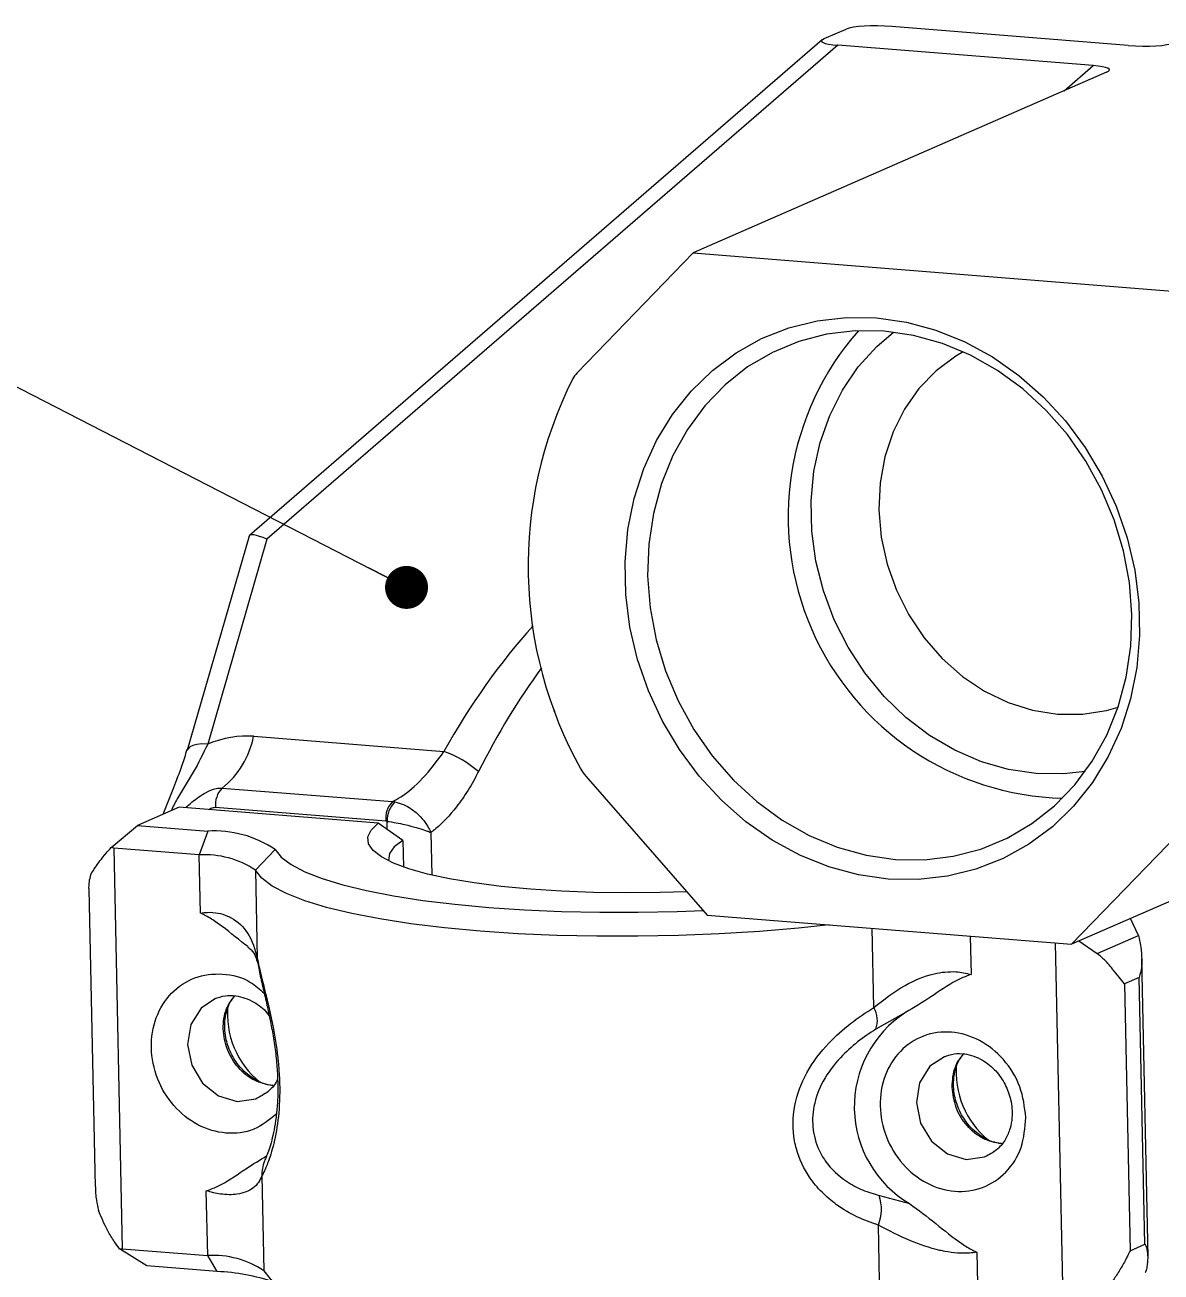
# Model space of a CAD drawing. Header units: millimetres. Extents: x 0 to 279, y 0 to 216.
# Drawn here: x 52.83 to 79.71, y 131.76 to 161.25 of the extents above; entities that cross this region are included whole.
import ezdxf

# ---------------------------------------------------------------- set-up
doc = ezdxf.new("R2010")
doc.units = ezdxf.units.MM
doc.layers.add('TITLE_BLOCK_BORDER', color=7, linetype='Continuous')
doc.dimstyles.new('SLDDIMSTYLE0', dxfattribs={"dimtxt": 0.18, "dimasz": 1.016, "dimexe": 0, "dimexo": 0.0625, "dimgap": 0, "dimtad": 0, "dimtih": 1, "dimtoh": 1, "dimdec": 0, "dimrnd": 1e-09, "dimzin": 0, "dimdsep": 46, "dimtxsty": 'Standard', "dimblk1": 'DOT', "dimblk2": 'DOT', "dimsah": 1, "dimcen": 0.09, "dimadec": 0, "dimazin": 0, "dimtfac": 1.016, "dimtdec": 0, "dimtofl": 0, "dimtmove": 0, "dimatfit": 3, "dimldrblk": 'DOT', "dimfxl": 1, "dimfrac": 2, "dimtolj": 1, "dimtzin": 0, "dimarcsym": 0})

# ---------------------------------------------------------------- blocks, each defined once
blk = doc.blocks.new('_DOT')
at = {"color": 0, "linetype": 'ByBlock', "lineweight": -2}
blk.add_line((-0.5, 0), (-1, 0), dxfattribs=at)
at = {"color": 0, "linetype": 'ByBlock', "const_width": 0.5}
blk.add_lwpolyline([(-0.25, 0, 1), (0.25, 0, 1)], format="xyb", close=True, dxfattribs=at)

msp = doc.modelspace()

# ---------------------------------------------------------------- linework, layer by layer
at = {"color": 7, "linetype": 'Continuous', "lineweight": 25}
for p, q in [((71.741, 160.93), (72.256, 161.154)), ((78.932, 160.771), (73.341, 161.217)), ((71.692, 160.901), (58.146, 149.184)), ((72.06, 160.774), (58.554, 149.091)), ((78.1, 160.292), (72.06, 160.774)), ((78.419, 160.136), (68.64, 155.864)), ((68.64, 155.864), (65.896, 153.026)), ((68.64, 155.864), (87.888, 154.329)), ((58.134, 149.165), (56.674, 144.104)), ((58.554, 149.091), (57.156, 144.246)), ((65.355, 145.022), (65.354, 145.072)), ((65.372, 145.021), (65.355, 145.022)), ((58.244, 144.433), (62.745, 144.074)), ((56.677, 144.114), (56.674, 144.104)), ((66.098, 143.491), (68.971, 140.204)), ((57.5, 143.21), (61.528, 142.888)), ((56.483, 142.754), (55.497, 142.323)), ((61.187, 142.378), (56.483, 142.754)), ((61.371, 142.425), (57.343, 142.747)), ((61.528, 142.888), (61.584, 142.881)), ((54.872, 141.802), (55.497, 142.323)), ((55.497, 142.323), (57.157, 142.191)), ((57.157, 142.191), (56.956, 141.628)), ((61.776, 141.971), (61.187, 142.378)), ((61.4, 142.422), (61.371, 142.425)), ((77.59, 139.517), (80.397, 142.42)), ((61.776, 141.971), (61.79, 141.342)), ((54.937, 141.79), (54.873, 141.802)), ((56.956, 141.628), (54.937, 141.79)), ((54.937, 141.79), (55.137, 132.315)), ((56.985, 140.253), (56.956, 141.628)), ((58.753, 141.758), (58.286, 141.268)), ((58.286, 141.268), (58.33, 139.182)), ((81.814, 141.362), (77.59, 139.517)), ((54.349, 140.817), (54.498, 133.777)), ((68.971, 140.204), (77.59, 139.517)), ((79.171, 139.721), (78.987, 140.127)), ((77.764, 139.593), (78.196, 139.295)), ((78.196, 139.295), (79.171, 139.721)), ((79.398, 132.127), (79.249, 139.167)), ((79.192, 138.729), (78.84, 138.576)), ((79.326, 132.421), (79.192, 138.729)), ((78.84, 138.576), (78.974, 132.267)), ((73.664, 137.9), (72.959, 137.508)), ((58.295, 135.861), (58.338, 135.889)), ((75.532, 134.486), (75.575, 134.514)), ((58.439, 134.036), (58.486, 131.794)), ((57.157, 132.154), (57.124, 133.686)), ((73.043, 133.572), (73.759, 133.382)), ((73.067, 130.631), (73.02, 132.873)), ((78.974, 132.267), (79.326, 132.421)), ((55.073, 132.316), (55.137, 132.315)), ((55.718, 131.909), (55.073, 132.316)), ((55.137, 132.315), (57.157, 132.154)), ((57.378, 131.777), (57.157, 132.154)), ((75.35, 132.232), (75.383, 130.7)), ((57.378, 131.777), (55.718, 131.909))]:
    msp.add_line(p, q, dxfattribs=at)
at = {"color": 8, "linetype": 'Continuous', "lineweight": 25}
for p, q in [((77.411, 159.696), (78.1, 160.292)), ((61.404, 142.228), (61.4, 142.422)), ((62.434, 142.157), (62.455, 141.152)), ((72.911, 138.019), (72.871, 139.893)), ((75.192, 139.708), (75.211, 138.8)), ((77.402, 130.539), (77.211, 139.547))]:
    msp.add_line(p, q, dxfattribs=at)
at = {"color": 7, "linetype": 'Continuous', "lineweight": 25, "flags": 128}
for points in [[(73.255, 141.055), (72.548, 141.156), (71.848, 141.345), (71.165, 141.621), (70.509, 141.978), (69.888, 142.413), (69.31, 142.919), (68.784, 143.49), (68.316, 144.117), (67.914, 144.793), (67.582, 145.508), (67.324, 146.252), (67.145, 147.016), (67.047, 147.789), (67.03, 148.561), (67.096, 149.321), (67.244, 150.059), (67.47, 150.765), (67.773, 151.429), (68.149, 152.043), (68.591, 152.597), (69.095, 153.086), (69.653, 153.501), (70.258, 153.838), (70.901, 154.092), (71.575, 154.259), (72.269, 154.338), (72.974, 154.326), (73.682, 154.225), (74.382, 154.035), (75.065, 153.76), (75.721, 153.403), (76.342, 152.968), (76.92, 152.462), (77.446, 151.891), (77.913, 151.264), (78.316, 150.588), (78.648, 149.873), (78.906, 149.129), (79.085, 148.365), (79.183, 147.592), (79.2, 146.82), (79.134, 146.06), (78.986, 145.322), (78.76, 144.616), (78.457, 143.952), (78.081, 143.338), (77.639, 142.784), (77.135, 142.295), (76.577, 141.88), (75.972, 141.543), (75.329, 141.289), (74.655, 141.122), (73.961, 141.043), (73.255, 141.055)], [(67.563, 148.224), (67.621, 147.468), (67.761, 146.717), (67.982, 145.98), (68.281, 145.27), (68.652, 144.596), (69.091, 143.969), (69.592, 143.396), (70.146, 142.888), (70.746, 142.451), (71.383, 142.091), (72.049, 141.814), (72.732, 141.624), (73.423, 141.523), (74.113, 141.513), (74.79, 141.595), (75.446, 141.767), (76.07, 142.026), (76.653, 142.369), (77.188, 142.79), (77.666, 143.285), (78.08, 143.844), (78.424, 144.461), (78.693, 145.126), (78.884, 145.829), (78.993, 146.561), (79.019, 147.31), (78.961, 148.066), (78.821, 148.818), (78.6, 149.554), (78.301, 150.265), (77.93, 150.939), (77.491, 151.566), (76.99, 152.138), (76.436, 152.647), (75.836, 153.084), (75.198, 153.444), (74.533, 153.721), (73.85, 153.911), (73.159, 154.012), (72.469, 154.021), (71.792, 153.94), (71.136, 153.768), (70.512, 153.509), (69.928, 153.166), (69.394, 152.744), (68.916, 152.25), (68.502, 151.691), (68.158, 151.074), (67.889, 150.409), (67.698, 149.705), (67.589, 148.974), (67.563, 148.224)], [(77.914, 143.602), (77.407, 143.544), (76.755, 143.551), (76.101, 143.648), (75.456, 143.833), (74.83, 144.103), (74.232, 144.454), (73.671, 144.88), (73.158, 145.374), (72.699, 145.93), (72.303, 146.537), (71.975, 147.187), (71.72, 147.869), (71.543, 148.572), (71.446, 149.286), (71.43, 149.999), (71.497, 150.7), (71.645, 151.377), (71.872, 152.021), (72.174, 152.621), (72.546, 153.167), (72.983, 153.651), (73.376, 153.99)], [(75.022, 153.526), (74.85, 153.424), (74.386, 153.077), (73.979, 152.656), (73.637, 152.17), (73.367, 151.629), (73.173, 151.043), (73.062, 150.426), (73.033, 149.788), (73.089, 149.144), (73.227, 148.506), (73.446, 147.888), (73.74, 147.302), (74.104, 146.759), (74.53, 146.272), (75.01, 145.849), (75.534, 145.5), (76.091, 145.232), (76.669, 145.049), (77.258, 144.957), (77.845, 144.956), (78.418, 145.046), (78.693, 145.125)], [(68.489, 140.756), (67.857, 140.737), (67.066, 140.729), (66.284, 140.74), (65.523, 140.77), (64.792, 140.818), (64.101, 140.883), (63.46, 140.965), (62.877, 141.063), (62.359, 141.175), (61.914, 141.3), (61.548, 141.436), (61.264, 141.582), (61.068, 141.734), (60.961, 141.893), (60.946, 142.054), (61.021, 142.217), (61.187, 142.378)], [(61.776, 141.971), (61.571, 141.816), (61.456, 141.658), (61.433, 141.5), (61.436, 141.488)], [(58.753, 141.758), (58.897, 141.575), (59.132, 141.399), (59.454, 141.23), (59.862, 141.07), (60.351, 140.921), (60.915, 140.784), (61.55, 140.661), (62.248, 140.554), (63.003, 140.462), (63.806, 140.387), (64.651, 140.33), (65.528, 140.292), (66.428, 140.272), (67.342, 140.272), (68.261, 140.29), (68.877, 140.313)], [(71.86, 139.974), (71.128, 139.897), (70.205, 139.82), (69.256, 139.762), (68.294, 139.723), (67.327, 139.703), (66.364, 139.704), (65.417, 139.725), (64.494, 139.765), (63.605, 139.825), (62.759, 139.904), (61.965, 140), (61.23, 140.114), (60.562, 140.243), (59.968, 140.387), (59.453, 140.544), (59.024, 140.712), (58.684, 140.89), (58.437, 141.076), (58.286, 141.268)], [(58.486, 131.794), (58.638, 131.602), (58.885, 131.416), (59.225, 131.238), (59.654, 131.069), (60.168, 130.913), (60.762, 130.769), (61.43, 130.64), (62.165, 130.526), (62.96, 130.43), (63.806, 130.351), (64.695, 130.291), (65.618, 130.251), (66.565, 130.23), (67.527, 130.229), (68.494, 130.248), (69.457, 130.287), (70.405, 130.346), (71.329, 130.423), (72.22, 130.518), (73.067, 130.631)]]:
    msp.add_lwpolyline(points, dxfattribs=at)
at = {"color": 8, "linetype": 'Continuous', "lineweight": 25, "flags": 128}
for points in [[(57.156, 144.246), (57.021, 144.251), (56.903, 144.241), (56.805, 144.217), (56.732, 144.18), (56.686, 144.132), (56.677, 144.114)], [(58.33, 139.182), (58.334, 139.101), (58.34, 139.065)], [(57.345, 138.232), (56.999, 138.004), (56.759, 137.617), (56.682, 137.145), (56.779, 136.659), (57.037, 136.232), (57.415, 135.931), (57.857, 135.8), (58.295, 135.861), (58.295, 135.861)], [(74.582, 136.857), (74.237, 136.629), (73.996, 136.242), (73.919, 135.77), (74.016, 135.284), (74.274, 134.857), (74.653, 134.556), (75.094, 134.426), (75.532, 134.486), (75.532, 134.486)]]:
    msp.add_lwpolyline(points, dxfattribs=at)
at = {"color": 7, "linetype": 'Continuous', "lineweight": 25}
for centre, radius, start, end in [((77.544, 149.625), 6.657, 138.6287, 268.5689), ((74.576, 148.451), 9.84, 153.2738, 209.1517), ((66.382, 152.558), 0.675, 136.0778, 151.8271), ((56.201, 144.837), 2.082, 308.5929, 348.8057), ((61.821, 141.545), 2.693, 49.7024, 69.9239), ((66.773, 144.08), 0.896, 208.0958, 221.1224), ((57.908, 142.813), 0.569, 135.8716, 186.7325), ((61.936, 142.492), 0.569, 135.8716, 186.7325), ((62.017, 142.44), 0.617, 134.4882, 181.7174), ((57.314, 139.611), 2.584, 56.1658, 93.4863), ((57.087, 139.479), 2.153, 56.1658, 93.4863), ((59.713, 137.875), 2.092, 174.4948, 230.8406), ((72.417, 137.714), 0.58, 339.1449, 31.6795), ((75.104, 135.671), 2.654, 122.8677, 239.5578), ((76.95, 136.5), 2.092, 174.4948, 230.8406), ((72.05, 133.255), 1.042, 338.5072, 17.7583), ((57.287, 130.005), 2.153, 56.1658, 93.4863), ((57.197, 127.119), 4.661, 70.889, 87.7784)]:
    msp.add_arc(centre, radius, start, end, dxfattribs=at)
at = {"color": 8, "linetype": 'Continuous', "lineweight": 25}
msp.add_arc((59.2, 134.085), 0.762, 156.8136, 183.6597, dxfattribs=at)
at = {"color": 7, "linetype": 'Continuous', "lineweight": 25}
for centre, major_axis, ratio, start_param, end_param in [((73.191, 161.038), (1.003, -0.053), 0.187801, 1.430715, 2.783405), ((72.953, 160.934), (1.277, 0.061), 0.129351, 2.814402, 3.932105), ((79.081, 160.95), (1.003, -0.053), 0.187801, 4.572308, 5.924998), ((77.208, 160.132), (1.277, 0.061), 0.129351, 5.955994, 7.073697), ((58.84, 148.727), (0.701, -0.449), 0.214583, 2.124153, 3.241856), ((57.33, 141.268), (1.654, 2.943), 0.7141, 0.318457, 0.73219)]:
    msp.add_ellipse(centre, major_axis=major_axis, ratio=ratio, start_param=start_param, end_param=end_param, dxfattribs=at)
at = {"color": 8, "linetype": 'Continuous', "lineweight": 25}
for centre, major_axis, ratio, start_param, end_param in [((67.592, 139.673), (4.096, 10.061), 0.578521, 1.008247, 1.362348), ((67.879, 139.309), (3.361, 10.021), 0.533857, 1.024362, 1.313081)]:
    msp.add_ellipse(centre, major_axis=major_axis, ratio=ratio, start_param=start_param, end_param=end_param, dxfattribs=at)
for points, knots in [([(57.156, 144.246), (57.046, 144.022), (56.826, 143.57), (56.494, 143.081), (56.337, 142.765), (56.29, 142.669)], [0, 0, 0, 0, 0.407564, 0.819338, 1, 1, 1, 1]), ([(56.633, 142.742), (56.685, 142.789), (56.833, 142.925), (57.07, 143.087), (57.319, 143.203), (57.451, 143.208), (57.5, 143.21)], [0, 0, 0, 0, 0.208387, 0.600552, 0.853066, 1, 1, 1, 1]), ([(57.343, 142.747), (57.303, 142.743), (57.246, 142.738), (57.199, 142.707), (57.185, 142.698)], [0, 0, 0, 0, 0.700283, 1, 1, 1, 1]), ([(58.78, 135.494), (58.611, 135.358), (58.266, 135.083), (57.588, 135.005), (56.911, 135.202), (56.327, 135.667), (55.931, 136.323), (55.781, 137.071), (55.9, 137.799), (56.269, 138.393), (56.836, 138.767), (57.504, 138.852), (58.103, 138.707), (58.39, 138.45), (58.494, 138.358)], [0, 0, 0, 0, 0.084201, 0.170869, 0.257537, 0.344205, 0.430872, 0.51754, 0.604208, 0.690876, 0.777544, 0.864212, 0.95088, 1, 1, 1, 1]), ([(58.699, 136.17), (58.549, 136.201), (58.249, 136.263), (57.861, 136.582), (57.596, 137.017), (57.499, 137.514), (57.562, 137.977), (57.724, 138.198), (57.796, 138.296)], [0, 0, 0, 0, 0.1714796, 0.3440338, 0.516588, 0.6891422, 0.8616963, 1, 1, 1, 1]), ([(74.764, 136.139), (74.774, 136.304), (74.793, 136.602), (74.96, 136.823), (75.034, 136.921)], [0, 0, 0, 0, 0.55509, 1, 1, 1, 1]), ([(75.936, 134.795), (75.786, 134.826), (75.485, 134.888), (75.1, 135.207), (74.826, 135.642), (74.784, 135.973), (74.764, 136.139)], [0, 0, 0, 0, 0.248831, 0.49922, 0.74961, 1, 1, 1, 1])]:
    msp.add_open_spline(points, degree=3, knots=knots, dxfattribs=at)
at = {"color": 7, "linetype": 'Continuous', "lineweight": 25}
for points, knots in [([(56.665, 144.118), (56.625, 143.991), (56.527, 143.675), (56.331, 143.177), (56.177, 142.793), (56.093, 142.583)], [0, 0, 0, 0, 0.235824, 0.582543, 1, 1, 1, 1]), ([(61.528, 142.888), (61.592, 142.923), (61.806, 143.041), (62.251, 143.409), (62.58, 143.852), (62.745, 144.074)], [0, 0, 0, 0, 0.174542, 0.585516, 1, 1, 1, 1]), ([(63.563, 143.598), (63.482, 143.448), (63.321, 143.148), (62.978, 142.666), (62.688, 142.358), (62.489, 142.198), (62.45, 142.169), (62.434, 142.157)], [0, 0, 0, 0, 0.243461, 0.486773, 0.89664, 0.957137, 1, 1, 1, 1]), ([(61.584, 142.881), (61.652, 142.863), (61.783, 142.83), (61.996, 142.709), (62.188, 142.543), (62.317, 142.379), (62.372, 142.286), (62.396, 142.241), (62.408, 142.217), (62.42, 142.19), (62.427, 142.175), (62.43, 142.167), (62.432, 142.163), (62.433, 142.16), (62.433, 142.159), (62.434, 142.157)], [0, 0, 0, 0, 0.183748, 0.357294, 0.596168, 0.795614, 0.890859, 0.892928, 0.94184, 0.968231, 0.982609, 0.990471, 0.995105, 0.995803, 1, 1, 1, 1]), ([(61.4, 142.422), (61.47, 142.412), (61.606, 142.393), (61.849, 142.341), (62.085, 142.279), (62.259, 142.224), (62.352, 142.19), (62.392, 142.175), (62.412, 142.167), (62.422, 142.162), (62.428, 142.16), (62.43, 142.159), (62.432, 142.158), (62.433, 142.158), (62.434, 142.157)], [0, 0, 0, 0, 0.183403, 0.356736, 0.596018, 0.801737, 0.894125, 0.942585, 0.968756, 0.982987, 0.990736, 0.995123, 0.995857, 1, 1, 1, 1]), ([(54.407, 141.193), (54.467, 141.286), (54.555, 141.426), (54.731, 141.645), (54.832, 141.756), (54.872, 141.802)], [0, 0, 0, 0, 0.5411257, 0.8139367, 1, 1, 1, 1]), ([(54.35, 140.817), (54.349, 140.832), (54.347, 140.906), (54.359, 141.044), (54.391, 141.143), (54.407, 141.193)], [0, 0, 0, 0, 0.107149, 0.554072, 1, 1, 1, 1]), ([(56.985, 140.253), (57.041, 140.26), (57.271, 140.288), (57.52, 140.237), (57.849, 140.075), (58.174, 139.764), (58.274, 139.391), (58.33, 139.182)], [0, 0, 0, 0, 0.07464, 0.307591, 0.354938, 0.639757, 1, 1, 1, 1]), ([(58.116, 139.453), (58.064, 139.493), (57.804, 139.688), (57.478, 139.975), (57.141, 140.175), (57.019, 140.237), (56.988, 140.252), (56.985, 140.253)], [0, 0, 0, 0, 0.142027, 0.698775, 0.922271, 0.993821, 1, 1, 1, 1]), ([(79.171, 139.721), (79.19, 139.643), (79.221, 139.515), (79.24, 139.344), (79.25, 139.173), (79.256, 138.969), (79.213, 138.809), (79.192, 138.729)], [0, 0, 0, 0, 0.249915, 0.413129, 0.50045, 0.750872, 1, 1, 1, 1]), ([(58.109, 139.443), (58.135, 139.423), (58.218, 139.358), (58.298, 139.225), (58.321, 139.122), (58.332, 139.074)], [0, 0, 0, 0, 0.190481, 0.61425, 1, 1, 1, 1]), ([(78.84, 138.576), (78.799, 138.628), (78.717, 138.734), (78.596, 138.887), (78.489, 139.016), (78.377, 139.146), (78.264, 139.239), (78.196, 139.295)], [0, 0, 0, 0, 0.249128, 0.49955, 0.586871, 0.750085, 1, 1, 1, 1]), ([(58.33, 139.182), (58.356, 139.059), (58.409, 138.814), (58.515, 138.395), (58.62, 137.955), (58.733, 137.426), (58.808, 136.936), (58.861, 136.328), (58.868, 135.702), (58.774, 134.986), (58.639, 134.498), (58.516, 134.188), (58.465, 134.087), (58.439, 134.036)], [0, 0, 0, 0, 0.088215, 0.176302, 0.245723, 0.315055, 0.422828, 0.450781, 0.568305, 0.68196, 0.80368, 0.901737, 1, 1, 1, 1]), ([(58.344, 139.066), (58.353, 139.013), (58.379, 138.842), (58.454, 138.532), (58.545, 138.14), (58.631, 137.749), (58.707, 137.346), (58.767, 136.933), (58.806, 136.517), (58.819, 136.119), (58.809, 135.75), (58.776, 135.412), (58.728, 135.116), (58.669, 134.863), (58.606, 134.657), (58.547, 134.497), (58.516, 134.424), (58.499, 134.385)], [0, 0, 0, 0, 0.038879, 0.126745, 0.203626, 0.273578, 0.336787, 0.402683, 0.465151, 0.524931, 0.584654, 0.64481, 0.707336, 0.771775, 0.841616, 0.917158, 1, 1, 1, 1]), ([(72.911, 138.019), (73.148, 138.204), (73.573, 138.536), (74.265, 138.831), (74.747, 138.881), (75.037, 138.848), (75.154, 138.816), (75.211, 138.8)], [0, 0, 0, 0, 0.360059, 0.644733, 0.849259, 0.925398, 1, 1, 1, 1]), ([(75.211, 138.8), (75.209, 138.799), (75.178, 138.789), (75.058, 138.746), (74.729, 138.599), (74.269, 138.263), (73.865, 138.021), (73.664, 137.9)], [0, 0, 0, 0, 0.004369, 0.054959, 0.212983, 0.606635, 1, 1, 1, 1]), ([(57.318, 138.226), (57.403, 138.255), (57.564, 138.31), (57.883, 138.306), (58.225, 138.182), (58.502, 137.982), (58.597, 137.837), (58.616, 137.809)], [0, 0, 0, 0, 0.198524, 0.379849, 0.688521, 0.937793, 1, 1, 1, 1]), ([(58.706, 136.179), (58.698, 136.179), (58.549, 136.179), (58.275, 136.295), (57.942, 136.561), (57.714, 136.892), (57.574, 137.277), (57.546, 137.639), (57.604, 137.95), (57.684, 138.161), (57.771, 138.262), (57.8, 138.296)], [0, 0, 0, 0, 0.010142, 0.186348, 0.328645, 0.463358, 0.592422, 0.743084, 0.837994, 0.945219, 1, 1, 1, 1]), ([(73.02, 132.873), (72.85, 132.933), (72.511, 133.053), (72.058, 133.321), (71.679, 133.641), (71.325, 134.064), (71.12, 134.497), (70.988, 135.071), (70.993, 135.702), (71.301, 136.512), (71.795, 137.157), (72.356, 137.658), (72.726, 137.899), (72.911, 138.019)], [0, 0, 0, 0, 0.088215, 0.176302, 0.245723, 0.315055, 0.422828, 0.450781, 0.568305, 0.68196, 0.80368, 0.901737, 1, 1, 1, 1]), ([(72.959, 137.508), (72.815, 137.412), (72.527, 137.22), (72.087, 136.823), (71.699, 136.316), (71.468, 135.711), (71.454, 135.278), (71.516, 134.884), (71.612, 134.63), (71.866, 134.233), (72.194, 133.933), (72.645, 133.692), (72.91, 133.612), (73.043, 133.572)], [0, 0, 0, 0, 0.101923, 0.20358, 0.324575, 0.434649, 0.532607, 0.547495, 0.649739, 0.678828, 0.816701, 0.908268, 1, 1, 1, 1]), ([(74.555, 136.851), (74.64, 136.88), (74.802, 136.935), (75.12, 136.931), (75.467, 136.812), (75.802, 136.538), (76.029, 136.21), (76.17, 135.823), (76.197, 135.462), (76.141, 135.149), (76.032, 134.894), (75.85, 134.656), (75.673, 134.557), (75.581, 134.506)], [0, 0, 0, 0, 0.080797, 0.154594, 0.280221, 0.381672, 0.477716, 0.569733, 0.677148, 0.744814, 0.82126, 0.906307, 1, 1, 1, 1]), ([(75.944, 134.804), (75.935, 134.804), (75.786, 134.804), (75.512, 134.92), (75.179, 135.186), (74.952, 135.517), (74.811, 135.902), (74.783, 136.264), (74.842, 136.575), (74.921, 136.787), (75.008, 136.887), (75.037, 136.921)], [0, 0, 0, 0, 0.010142, 0.186348, 0.328645, 0.463358, 0.592422, 0.743084, 0.837994, 0.945219, 1, 1, 1, 1]), ([(58.808, 136.328), (58.803, 136.314), (58.758, 136.204), (58.609, 136.034), (58.435, 135.933), (58.343, 135.88)], [0, 0, 0, 0, 0.067864, 0.511388, 1, 1, 1, 1]), ([(57.124, 133.686), (57.127, 133.687), (57.158, 133.697), (57.278, 133.739), (57.607, 133.887), (58.028, 134.195), (58.39, 134.414), (58.551, 134.511)], [0, 0, 0, 0, 0.004745, 0.059685, 0.2313, 0.658807, 1, 1, 1, 1]), ([(58.439, 134.036), (58.389, 133.933), (58.3, 133.748), (57.916, 133.588), (57.551, 133.589), (57.294, 133.636), (57.18, 133.669), (57.124, 133.686)], [0, 0, 0, 0, 0.360059, 0.644733, 0.849259, 0.925398, 1, 1, 1, 1]), ([(54.501, 133.777), (54.5, 133.756), (54.499, 133.706), (54.508, 133.6), (54.525, 133.429), (54.557, 133.301), (54.576, 133.223)], [0, 0, 0, 0, 0.106379, 0.262303, 0.553743, 1, 1, 1, 1]), ([(73.759, 133.382), (73.967, 133.228), (74.382, 132.921), (74.858, 132.511), (75.194, 132.31), (75.316, 132.249), (75.348, 132.233), (75.35, 132.232)], [0, 0, 0, 0, 0.393365, 0.787017, 0.945041, 0.995631, 1, 1, 1, 1]), ([(55.073, 132.316), (55.03, 132.374), (54.925, 132.515), (54.738, 132.825), (54.641, 133.064), (54.576, 133.223)], [0, 0, 0, 0, 0.185687, 0.457848, 1, 1, 1, 1]), ([(75.35, 132.232), (75.293, 132.225), (75.058, 132.194), (74.75, 132.22), (74.275, 132.318), (73.7, 132.519), (73.264, 132.746), (73.02, 132.873)], [0, 0, 0, 0, 0.07464, 0.307591, 0.354938, 0.639757, 1, 1, 1, 1]), ([(79.339, 131.751), (79.35, 131.778), (79.372, 131.837), (79.391, 131.956), (79.399, 132.07), (79.397, 132.174), (79.387, 132.268), (79.368, 132.354), (79.338, 132.402), (79.326, 132.421)], [0, 0, 0, 0, 0.1444354, 0.3189441, 0.5002124, 0.6253274, 0.7504631, 0.8995774, 1, 1, 1, 1]), ([(78.974, 132.267), (78.965, 132.248), (78.945, 132.205), (78.905, 132.125), (78.852, 132.023), (78.786, 131.907), (78.688, 131.743), (78.561, 131.539), (78.43, 131.396), (78.364, 131.325)], [0, 0, 0, 0, 0.062087, 0.144407, 0.249721, 0.374887, 0.500031, 0.750294, 1, 1, 1, 1])]:
    msp.add_open_spline(points, degree=3, knots=knots, dxfattribs=at)
msp.add_open_spline([(76.51, 135.418), (76.489, 135.174), (76.448, 134.686), (76.063, 134.092), (75.502, 133.72), (74.827, 133.627), (74.147, 133.828), (73.565, 134.292), (73.168, 134.948), (73.018, 135.696), (73.137, 136.423), (73.507, 137.018), (74.072, 137.391), (74.745, 137.483), (75.426, 137.283), (76.005, 136.819), (76.417, 136.162), (76.479, 135.666), (76.51, 135.418)], degree=3, dxfattribs=at)

# ---------------------------------------------------------------- leaders
at = {"layer": 'TITLE_BLOCK_BORDER'}
msp.add_leader([(61.86, 147.954), (48.963, 154.581)], dimstyle='SLDDIMSTYLE0', dxfattribs=at)

doc.saveas('drawing.dxf')
